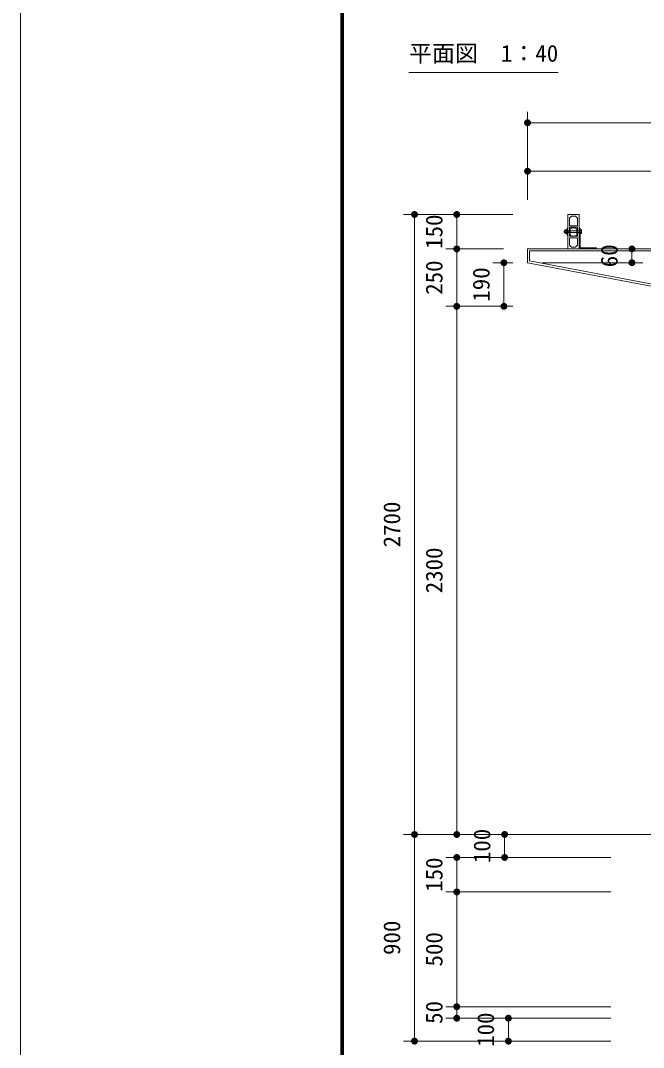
# Model space of a CAD drawing. Units: millimetres at full size, sheet at 1:40. Extents: x -800 to 17600, y -600 to 12480.
# Drawn here: x -800 to 1911, y 1847 to 6319 of the extents above; entities that cross this region are included whole.
import ezdxf
from ezdxf.enums import TextEntityAlignment as Align

# ---------------------------------------------------------------- set-up
doc = ezdxf.new("R2010")
doc.units = ezdxf.units.MM
doc.header["$LTSCALE"] = 40
for name, color, linetype, lineweight in [('D-BMK-HTXT', 7, 'Continuous', 13), ('D-STR-DIM', 7, 'Continuous', 13), ('D-STR-TXT', 7, 'Continuous', 13), ('D-TTL', 7, 'Continuous', 70), ('V-nasSTD', 5, 'Continuous', 13)]:
    doc.layers.add(name, color=color, linetype=linetype, lineweight=lineweight)
doc.styles.add('ＭＳ ゴシック', font='')
doc.styles.get('ＭＳ ゴシック').set_extended_font_data('MS Gothic')

# ---------------------------------------------------------------- blocks, each defined once
blk = doc.blocks.new('filled_dot')
at = {"color": 0, "linetype": 'Continuous', "lineweight": -2, "const_width": 1.25}
blk.add_lwpolyline([(-0.625, 0, 1), (0.625, 0, 1)], format="xyb", close=True, dxfattribs=at)

msp = doc.modelspace()

# ---------------------------------------------------------------- linework, layer by layer
at = {"layer": 'D-BMK-HTXT'}
for p, q in [((1599.25, 5417.3), (1592.45, 5410.5)), ((1614.55, 5417.3), (1599.25, 5417.3)), ((1621.35, 5410.5), (1614.55, 5417.3)), ((1566.4, 5402.79), (1588.4, 5402.79)), ((1566.4, 5396.96), (1588.4, 5396.96)), ((1567.48, 5403.87), (1567.48, 5395.87)), ((1577.32, 5403.63), (1571.68, 5403.63)), ((1571.68, 5396.12), (1577.32, 5396.12)), ((1577.9, 5407.87), (1579.9, 5407.87)), ((1577.9, 5391.87), (1577.9, 5407.87)), ((1579.9, 5391.87), (1577.9, 5391.87)), ((1579.9, 5407.87), (1579.9, 5391.87)), ((1588.4, 5403.87), (1588.4, 5395.87)), ((1588.4, 5402.79), (1592.15, 5403.87)), ((1588.4, 5396.96), (1592.15, 5395.87)), ((1592.45, 5410.5), (1592.45, 5382.45)), ((1592.45, 5382.45), (1602.45, 5382.45)), ((1611.35, 5382.45), (1621.35, 5382.45)), ((1621.35, 5382.45), (1621.35, 5410.5)), ((1641.21, 5403.63), (1636.4, 5403.63)), ((1636.4, 5396.12), (1641.21, 5396.12)), ((8106.9, 2774.87), (1106.9, 2774.87))]:
    msp.add_line(p, q, dxfattribs=at)
for points in [[(1581.9, 5324.87), (1581.9, 5474.87), (1631.9, 5474.87), (1631.9, 5324.87)], [(1597.9, 5466.87), (1589.9, 5458.87), (1589.9, 5425.87), (1623.9, 5425.87), (1623.9, 5458.87), (1615.9, 5466.87)], [(1579.9, 5414.87), (1581.9, 5414.87), (1581.9, 5384.87), (1579.9, 5384.87)], [(1589.9, 5379.87), (1589.9, 5419.87), (1623.9, 5419.87), (1623.9, 5379.87)], [(1636.4, 5414.87), (1631.9, 5414.87), (1631.9, 5324.87), (1706.9, 5324.87), (1706.9, 5329.37), (1636.4, 5329.37)], [(1571.68, 5392.37), (1571.1, 5393.37), (1571.1, 5406.37), (1571.68, 5407.38), (1577.32, 5407.38), (1577.9, 5406.37), (1577.9, 5393.37), (1577.32, 5392.37)], [(1597.9, 5332.87), (1589.9, 5340.87), (1589.9, 5373.87), (1623.9, 5373.87), (1623.9, 5340.87), (1615.9, 5332.87)], [(1636.4, 5407.38), (1641.21, 5407.38), (1641.79, 5406.37), (1641.79, 5393.37), (1641.21, 5392.37), (1636.4, 5392.37)], [(1406.9, 5324.87), (1406.9, 5264.87), (2406.9, 5074.87), (6806.9, 5074.87), (7806.9, 5264.87), (7806.9, 5324.87)], [(1415.9, 5315.87), (1415.9, 5272.32), (2407.74, 5083.87), (6806.05, 5083.87), (7797.9, 5272.32), (7797.9, 5315.87)]]:
    msp.add_lwpolyline(points, close=True, dxfattribs=at)
msp.add_lwpolyline([(1636.4, 5403.87), (1567.48, 5403.87), (1566.4, 5402.79), (1566.4, 5396.96), (1567.48, 5395.87), (1636.4, 5395.87)], dxfattribs=at)
for points in [[(1571.68, 5392.37), (1571.64, 5392.52), (1571.53, 5393), (1571.5, 5393.16), (1571.46, 5393.31), (1571.36, 5393.79), (1571.33, 5393.95), (1571.3, 5394.1), (1571.21, 5394.58), (1571.19, 5394.74), (1571.16, 5394.9), (1571.1, 5395.38), (1571.08, 5395.54), (1571.06, 5395.76), (1571.03, 5396.44), (1571.02, 5396.66), (1571.01, 5396.89), (1571.01, 5397.57), (1571.02, 5397.79), (1571.02, 5398.02), (1571.03, 5398.7), (1571.04, 5398.93), (1571.04, 5399.15), (1571.04, 5399.83), (1571.04, 5400.06), (1571.03, 5400.33), (1571, 5401.15), (1570.98, 5401.43), (1570.96, 5401.7), (1570.89, 5402.51), (1570.86, 5402.79), (1570.83, 5403.06), (1570.73, 5403.87), (1570.7, 5404.14), (1570.66, 5404.42), (1570.56, 5405.23), (1570.52, 5405.5)], [(1577.32, 5392.37), (1577.35, 5392.52), (1577.46, 5393), (1577.5, 5393.16), (1577.53, 5393.31), (1577.63, 5393.79), (1577.66, 5393.95), (1577.69, 5394.1), (1577.78, 5394.58), (1577.81, 5394.74), (1577.83, 5394.9), (1577.89, 5395.38), (1577.91, 5395.54), (1577.93, 5395.76), (1577.97, 5396.44), (1577.97, 5396.66), (1577.98, 5396.89), (1577.98, 5397.57), (1577.98, 5397.79), (1577.98, 5398.02), (1577.96, 5398.7), (1577.96, 5398.93), (1577.95, 5399.15), (1577.95, 5399.83), (1577.95, 5400.06), (1577.96, 5400.33), (1577.99, 5401.15), (1578.01, 5401.43), (1578.03, 5401.7), (1578.1, 5402.51), (1578.13, 5402.79), (1578.16, 5403.06), (1578.26, 5403.87), (1578.29, 5404.15), (1578.33, 5404.42), (1578.44, 5405.23), (1578.47, 5405.5)], [(1641.21, 5407.38), (1641.24, 5407.22), (1641.35, 5406.75), (1641.39, 5406.59), (1641.42, 5406.43), (1641.52, 5405.96), (1641.55, 5405.8), (1641.58, 5405.64), (1641.67, 5405.16), (1641.7, 5405.01), (1641.72, 5404.85), (1641.78, 5404.37), (1641.8, 5404.21), (1641.82, 5403.98), (1641.86, 5403.31), (1641.86, 5403.08), (1641.87, 5402.86), (1641.87, 5402.18), (1641.87, 5401.95), (1641.86, 5401.73), (1641.85, 5401.05), (1641.85, 5400.82), (1641.84, 5400.59), (1641.84, 5399.91), (1641.84, 5399.68), (1641.85, 5399.41), (1641.88, 5398.59), (1641.9, 5398.32), (1641.92, 5398.05), (1641.99, 5397.23), (1642.02, 5396.96), (1642.05, 5396.69), (1642.15, 5395.87), (1642.18, 5395.6), (1642.22, 5395.33), (1642.33, 5394.51), (1642.36, 5394.24)]]:
    msp.add_open_spline(points, degree=3, knots=[0, 0, 0, 0, 1, 1, 1, 2, 2, 2, 3, 3, 3, 4, 4, 4, 5, 5, 5, 6, 6, 6, 7, 7, 7, 8, 8, 8, 9, 9, 9, 10, 10, 10, 11, 11, 11, 12, 12, 12, 12], dxfattribs=at)
at = {"layer": 'D-STR-DIM'}
for p, q in [((1406.9, 5578.87), (1406.9, 5922.36)), ((7806.9, 5874.36), (1406.9, 5874.36)), ((1406.9, 5538.87), (1406.9, 5711.28)), ((1406.9, 5663.28), (2606.9, 5663.28)), ((1302.9, 5474.87), (866.86, 5474.87)), ((914.86, 5474.87), (914.86, 2774.87)), ((1342.9, 5474.87), (1050.86, 5474.87)), ((1098.86, 5324.87), (1098.86, 5474.87)), ((1302.9, 5324.87), (1050.86, 5324.87)), ((1302.9, 5324.87), (1050.86, 5324.87)), ((1098.86, 5074.87), (1098.86, 5324.87)), ((1470.9, 5324.87), (1909.17, 5324.87)), ((1861.17, 5264.87), (1861.17, 5324.87)), ((1342.9, 5264.87), (1255.86, 5264.87)), ((1303.86, 5074.87), (1303.86, 5264.87)), ((1470.9, 5264.87), (1909.17, 5264.87)), ((1302.9, 5074.87), (1050.86, 5074.87)), ((1302.9, 5074.87), (1050.86, 5074.87)), ((1098.86, 2774.87), (1098.86, 5074.87)), ((1342.9, 5074.87), (1255.86, 5074.87)), ((1171.88, 2774.87), (866.86, 2774.87)), ((1156.88, 2774.87), (866.86, 2774.87)), ((914.86, 1874.87), (914.86, 2774.87)), ((1342.9, 2774.87), (1050.86, 2774.87)), ((1342.9, 2774.87), (1259.22, 2774.87)), ((1307.22, 2674.87), (1307.22, 2774.87)), ((1769.86, 2674.87), (1050.86, 2674.87)), ((1098.86, 2524.87), (1098.86, 2674.87)), ((1769.86, 2674.87), (1259.22, 2674.87)), ((1769.86, 2524.87), (1050.86, 2524.87)), ((1769.86, 2524.87), (1050.86, 2524.87)), ((1098.86, 2024.87), (1098.86, 2524.87)), ((1769.86, 2024.87), (1050.86, 2024.87)), ((1769.86, 2024.87), (1050.86, 2024.87)), ((1098.86, 1974.87), (1098.86, 2024.87)), ((1769.86, 1974.87), (1050.86, 1974.87)), ((1769.86, 1974.87), (1275.42, 1974.87)), ((1323.42, 1874.87), (1323.42, 1974.87)), ((1769.86, 1874.87), (866.86, 1874.87)), ((1769.86, 1874.87), (1275.42, 1874.87))]:
    msp.add_line(p, q, dxfattribs=at)
at = {"layer": 'D-STR-TXT'}
msp.add_line((890.86, 6093.4), (1540.86, 6093.4), dxfattribs=at)
at = {"layer": 'D-TTL'}
msp.add_lwpolyline([(600, 600), (600, 11280), (16200, 11280), (16200, 600)], close=True, dxfattribs=at)
at = {"layer": 'V-nasSTD'}
msp.add_lwpolyline([(-800, -600), (-800, 12480), (17600, 12480), (17600, -600)], close=True, dxfattribs=at)

# ---------------------------------------------------------------- block references
at = {"layer": 'D-STR-DIM', "xscale": 12, "yscale": 12}
for p in [(1406.9, 5874.36), (1406.9, 5663.28)]:
    msp.add_blockref('filled_dot', p, dxfattribs=at)
for p, rotation in [((914.86, 5474.87), 270), ((1098.86, 5474.87), 270), ((1098.86, 5324.87), 90), ((1098.86, 5324.87), 270), ((1861.17, 5324.87), 270), ((1303.86, 5264.87), 270), ((1861.17, 5264.87), 90), ((1098.86, 5074.87), 90), ((1098.86, 5074.87), 270), ((1303.86, 5074.87), 90), ((914.86, 2774.87), 270), ((914.86, 2774.87), 90), ((1098.86, 2774.87), 90), ((1307.22, 2774.87), 270), ((1098.86, 2674.87), 270), ((1307.22, 2674.87), 90), ((1098.86, 2524.87), 90), ((1098.86, 2524.87), 270), ((1098.86, 2024.87), 90), ((1098.86, 2024.87), 270), ((1098.86, 1974.87), 90), ((1323.42, 1974.87), 270), ((914.86, 1874.87), 90), ((1323.42, 1874.87), 90)]:
    msp.add_blockref('filled_dot', p, dxfattribs=dict(at, rotation=rotation))

# ---------------------------------------------------------------- texts
at = {"layer": 'D-STR-DIM', "style": 'ＭＳ ゴシック'}
for s, p in [('150', (963.35, 5399.87)), ('60', (1725.66, 5294.87)), ('250', (963.35, 5199.87)), ('190', (1168.35, 5169.87)), ('2700', (779.35, 4124.87)), ('2300', (963.35, 3924.87)), ('100', (1171.71, 2724.87)), ('150', (963.35, 2599.87)), ('900', (779.35, 2324.87)), ('500', (963.35, 2274.87)), ('50', (963.35, 1999.87)), ('100', (1187.91, 1924.87))]:
    msp.add_text(s, height=73.31, rotation=90, dxfattribs=at).set_placement(p, align=Align.TOP_CENTER)
at = {"layer": 'D-STR-TXT', "style": 'ＭＳ ゴシック'}
msp.add_text('平面図\u30001：40', height=73.31, dxfattribs=at).set_placement((890.86, 6213.4), align=Align.TOP_LEFT)

doc.saveas('drawing.dxf')
